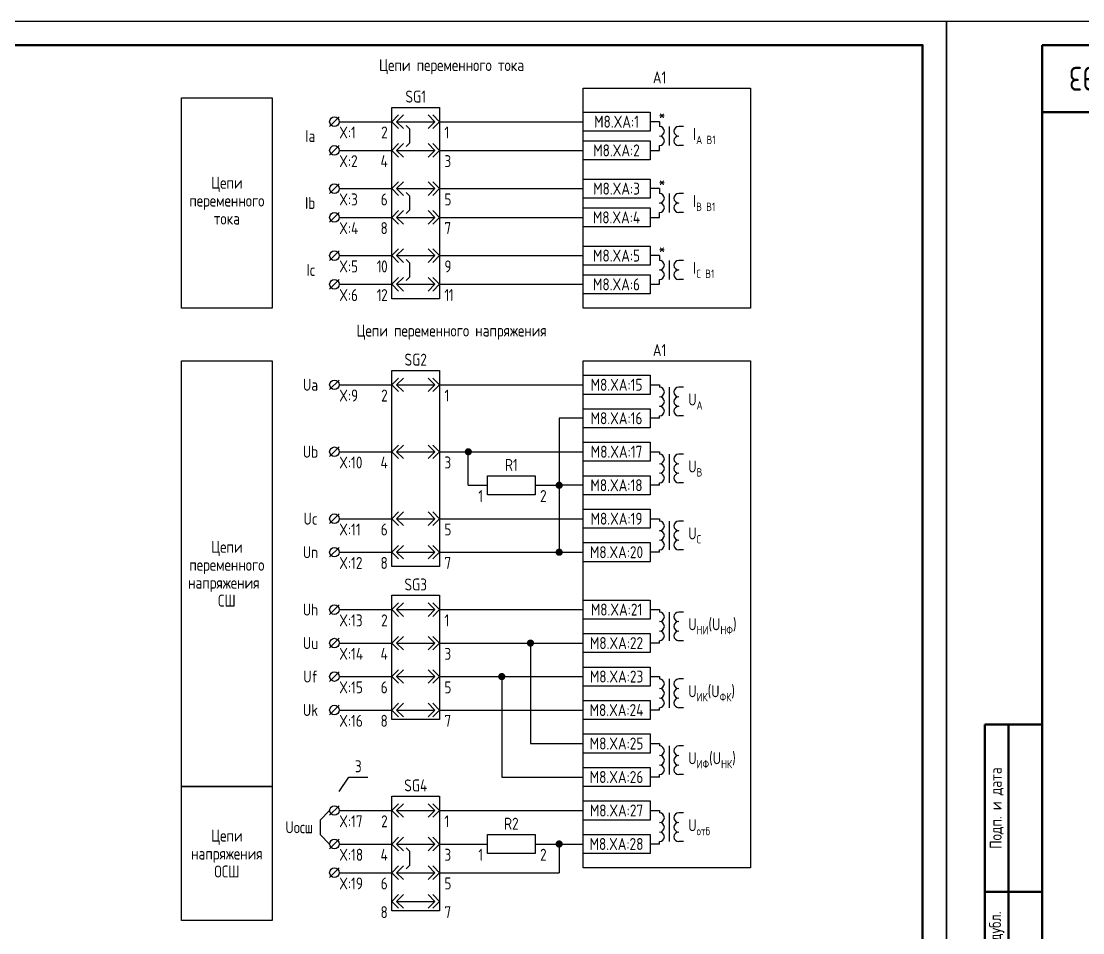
# Model space of a CAD drawing. Header units: millimetres. Extents: x -936 to 3453, y -90 to 618.
# Drawn here: x 226.5 to 448.5, y 106.4 to 297 of the extents above; entities that cross this region are included whole.
import ezdxf

# ---------------------------------------------------------------- set-up
doc = ezdxf.new("R2010")
doc.units = ezdxf.units.MM
doc.styles.add('Gost_type_A', font='GOST_0.TTF')

# ---------------------------------------------------------------- blocks, each defined once
blk = doc.blocks.new('Формат_А3')
blk.add_lwpolyline([(-420, 297), (0, 297), (0, 0), (-420, 0)], close=True)
at = {"lineweight": 50}
blk.add_lwpolyline([(-400, 292), (-5, 292), (-5, 5), (-400, 5)], close=True, dxfattribs=at)
blk = doc.blocks.new('Штамп угловой верхний')
at = {"lineweight": 50}
blk.add_lwpolyline([(0, 0), (70, 0), (70, -14), (0, -14)], close=True, dxfattribs=at)
blk = doc.blocks.new('Штамп левый нижний')
at = {"lineweight": 50}
for points in [[(-12, 145), (-7, 145), (-7, 110), (-12, 110)], [(-7, 145), (0, 145), (0, 110), (-7, 110)], [(-12, 110), (-7, 110), (-7, 85), (-12, 85)], [(-7, 110), (0, 110), (0, 85), (-7, 85)], [(-12, 85), (-7, 85), (-7, 60), (-12, 60)], [(-7, 85), (0, 85), (0, 60), (-7, 60)], [(-12, 60), (-7, 60), (-7, 25), (-12, 25)], [(-7, 60), (0, 60), (0, 25), (-7, 25)], [(-12, 25), (-7, 25), (-7, 0), (-12, 0)], [(-7, 25), (0, 25), (0, 0), (-7, 0)]]:
    blk.add_lwpolyline(points, close=True, dxfattribs=at)
at = {"char_height": 2.5, "attachment_point": 5, "rotation": 90, "style": 'Gost_type_A'}
for s, insert, width in [('Подп. и дата', (-9.5, 127.5), 35), ('Инв. № дубл.', (-9.5, 97.5), 25), ('Взам. инв. №', (-9.5, 72.5), 25), ('Подп. и дата', (-9.5, 42.5), 35), ('Инв. N подл.', (-9.5, 12.5), 25)]:
    blk.add_mtext(s, dxfattribs=dict(at, insert=insert, width=width))
blk = doc.blocks.new('БИ_разъем')
for p, q in [((0, 0), (1.41, 1.41)), ((0, 0), (1.41, 1.41)), ((0, 0), (1.41, -1.41)), ((0, 0), (1.41, -1.41)), ((1, 0), (2.41, 1.41)), ((1, 0), (2.41, -1.41)), ((1, 0), (9, 0)), ((9, 0), (7.59, 1.41)), ((9, 0), (7.59, -1.41)), ((10, 0), (8.59, 1.41)), ((10, 0), (8.59, 1.41)), ((10, 0), (8.59, -1.41)), ((10, 0), (8.59, -1.41))]:
    blk.add_line(p, q)
blk = doc.blocks.new('БИ_перемычка')
for p, q in [((2.97, -0.79), (3.67, -1.5)), ((3.67, -1.5), (3.67, -4.5)), ((2.97, -5.21), (3.67, -4.5))]:
    blk.add_line(p, q)
blk = doc.blocks.new('POINT')
at = {"const_width": 0.75}
blk.add_lwpolyline([(-0.375, 0, 1), (0.375, 0, 1)], format="xyb", close=True, dxfattribs=at)

msp = doc.modelspace()

# ---------------------------------------------------------------- linework, layer by layer
for p, q in [((293, 277), (291, 275)), ((293, 276), (304, 276)), ((314, 276), (344, 276)), ((360, 276), (358, 276)), ((293, 271), (291, 269)), ((304, 270), (305.41, 271.41)), ((304, 270), (305.41, 271.41)), ((305, 270), (306.41, 271.41)), ((313, 270), (311.59, 271.41)), ((314, 270), (312.59, 271.41)), ((314, 270), (312.59, 271.41)), ((293, 270), (303.83, 270)), ((304, 270), (305.41, 268.59)), ((304, 270), (305.41, 268.59)), ((305, 270), (306.41, 268.59)), ((305, 270), (313, 270)), ((313, 270), (311.59, 268.59)), ((314, 270), (312.59, 268.59)), ((314, 270), (312.59, 268.59)), ((314, 270), (344, 270)), ((358, 270), (360, 270)), ((293, 263), (291, 261)), ((293, 262), (303.83, 262)), ((314, 262), (344, 262)), ((360, 262), (358, 262)), ((293, 257), (291, 255)), ((293, 256), (303.83, 256)), ((314, 256), (344, 256)), ((358, 256), (360, 256)), ((293, 249), (291, 247)), ((293, 248), (304, 248)), ((314, 248), (344, 248)), ((360, 248), (358, 248)), ((293, 243), (291, 241)), ((293, 242), (303.83, 242)), ((304, 242), (305.41, 243.41)), ((304, 242), (305.41, 243.41)), ((304, 242), (305.41, 240.59)), ((304, 242), (305.41, 240.59)), ((305, 242), (306.41, 243.41)), ((305, 242), (306.41, 240.59)), ((305, 242), (313, 242)), ((313, 242), (311.59, 243.41)), ((313, 242), (311.59, 240.59)), ((314, 242), (312.59, 243.41)), ((314, 242), (312.59, 243.41)), ((314, 242), (312.59, 240.59)), ((314, 242), (312.59, 240.59)), ((314, 242), (344, 242)), ((358, 242), (360, 242)), ((293, 222), (291, 220)), ((293, 221), (304, 221)), ((314, 221), (344, 221)), ((344, 214), (339, 214)), ((339, 214), (339, 186)), ((293, 208), (291, 206)), ((293, 207), (304, 207)), ((314, 207), (344, 207)), ((320, 200), (320, 207)), ((320, 200), (324, 200)), ((334, 200), (339, 200)), ((344, 200), (339, 200)), ((293, 194), (291, 192)), ((293, 193), (304, 193)), ((314, 193), (344, 193)), ((293, 187), (291, 185)), ((293, 186), (304, 186)), ((314, 186), (344, 186)), ((293, 175), (291, 173)), ((293, 174), (304, 174)), ((314, 174), (344, 174)), ((293, 168), (291, 166)), ((293, 167), (304, 167)), ((314, 167), (344, 167)), ((333, 167), (333, 146)), ((293, 161), (291, 159)), ((293, 160), (304, 160)), ((314, 160), (344, 160)), ((327, 160), (327, 139)), ((293, 154), (291, 152)), ((293, 153), (304, 153)), ((314, 153), (344, 153)), ((333, 146), (344, 146)), ((293, 136), (295, 139)), ((295, 139), (299, 139)), ((327, 139), (344, 139)), ((291, 132), (289, 130)), ((293, 133), (291, 131)), ((293, 132), (304, 132)), ((314, 132), (344, 132)), ((289, 130), (289, 127)), ((289, 127), (291, 125)), ((293, 126), (291, 124)), ((293, 125), (304, 125)), ((314, 125), (324, 125)), ((334, 125), (344, 125)), ((339, 125), (339, 119)), ((293, 120), (291, 118)), ((293, 119), (304, 119)), ((314, 119), (339, 119))]:
    msp.add_line(p, q)
at = {"ltscale": 4}
for p, q in [((360, 276), (360, 275)), ((360, 275.5), (360, 275)), ((362, 275), (362, 271)), ((362, 275), (362, 271)), ((365, 275), (364, 275)), ((365, 275), (364, 275)), ((360, 270), (360, 271)), ((365, 271), (364, 271)), ((365, 271), (364, 271)), ((360, 262), (360, 261)), ((360, 261.5), (360, 261)), ((362, 261), (362, 257)), ((362, 261), (362, 257)), ((365, 261), (364, 261)), ((365, 261), (364, 261)), ((360, 256), (360, 257)), ((365, 257), (364, 257)), ((365, 257), (364, 257)), ((360, 248), (360, 247)), ((360, 247.5), (360, 247)), ((362, 247), (362, 243)), ((362, 247), (362, 243)), ((365, 247), (364, 247)), ((365, 247), (364, 247)), ((360, 242), (360, 243)), ((365, 243), (364, 243)), ((365, 243), (364, 243)), ((358, 221), (360, 221)), ((360, 221), (360, 220.5)), ((360, 221), (360, 220.5)), ((362, 220.5), (362, 216.5)), ((365, 220.5), (364, 220.5)), ((362, 218.5), (362, 214.5)), ((360, 214), (358, 214)), ((360, 214), (360, 214.5)), ((365, 214.5), (364, 214.5)), ((358, 207), (360, 207)), ((360, 207), (360, 206.5)), ((360, 207), (360, 206.5)), ((362, 206.5), (362, 202.5)), ((365, 206.5), (364, 206.5)), ((362, 204.5), (362, 200.5)), ((360, 200), (358, 200)), ((360, 200), (360, 200.5)), ((365, 200.5), (364, 200.5)), ((358, 193), (360, 193)), ((360, 193), (360, 192.5)), ((360, 193), (360, 192.5)), ((362, 192.5), (362, 188.5)), ((365, 192.5), (364, 192.5)), ((362, 190.5), (362, 186.5)), ((360, 186), (360, 186.5)), ((365, 186.5), (364, 186.5)), ((360, 186), (358, 186)), ((358, 174), (360, 174)), ((360, 174), (360, 173.5)), ((360, 174), (360, 173.5)), ((362, 173.5), (362, 169.5)), ((365, 173.5), (364, 173.5)), ((362, 171.5), (362, 167.5)), ((360, 167), (358, 167)), ((360, 167), (360, 167.5)), ((365, 167.5), (364, 167.5)), ((358, 160), (360, 160)), ((360, 160), (360, 159.5)), ((360, 160), (360, 159.5)), ((362, 159.5), (362, 155.5)), ((365, 159.5), (364, 159.5)), ((362, 157.5), (362, 153.5)), ((360, 153), (360, 153.5)), ((365, 153.5), (364, 153.5)), ((360, 153), (358, 153)), ((358, 146), (360, 146)), ((360, 146), (360, 145.5)), ((360, 146), (360, 145.5)), ((362, 145.5), (362, 141.5)), ((365, 145.5), (364, 145.5)), ((362, 143.5), (362, 139.5)), ((360, 139), (358, 139)), ((360, 139), (360, 139.5)), ((365, 139.5), (364, 139.5)), ((358, 132), (360, 132)), ((360, 132), (360, 131.5)), ((360, 132), (360, 131.5)), ((362, 131.5), (362, 127.5)), ((365, 131.5), (364, 131.5)), ((362, 129.5), (362, 125.5)), ((360, 125), (358, 125)), ((360, 125), (360, 125.5)), ((365, 125.5), (364, 125.5))]:
    msp.add_line(p, q, dxfattribs=at)
for points in [[(344, 283), (379, 283), (379, 237), (344, 237)], [(279, 237), (260, 237), (260, 281), (279, 281)], [(304, 279), (314, 279), (314, 239), (304, 239)], [(344, 278), (358, 278), (358, 274), (344, 274)], [(344, 272), (358, 272), (358, 268), (344, 268)], [(344, 264), (358, 264), (358, 260), (344, 260)], [(344, 258), (358, 258), (358, 254), (344, 254)], [(344, 250), (358, 250), (358, 246), (344, 246)], [(344, 244), (358, 244), (358, 240), (344, 240)], [(279, 137), (260, 137), (260, 226), (279, 226)], [(344, 226), (379, 226), (379, 120), (344, 120)], [(304, 224), (314, 224), (314, 183), (304, 183)], [(344, 223), (358, 223), (358, 219), (344, 219)], [(344, 216), (358, 216), (358, 212), (344, 212)], [(344, 209), (358, 209), (358, 205), (344, 205)], [(324, 202), (334, 202), (334, 198), (324, 198)], [(344, 202), (358, 202), (358, 198), (344, 198)], [(344, 195), (358, 195), (358, 191), (344, 191)], [(344, 188), (358, 188), (358, 184), (344, 184)], [(304, 177), (314, 177), (314, 151), (304, 151)], [(344, 176), (358, 176), (358, 172), (344, 172)], [(344, 169), (358, 169), (358, 165), (344, 165)], [(344, 162), (358, 162), (358, 158), (344, 158)], [(344, 155), (358, 155), (358, 151), (344, 151)], [(344, 148), (358, 148), (358, 144), (344, 144)], [(344, 141), (358, 141), (358, 137), (344, 137)], [(279, 109), (260, 109), (260, 137), (279, 137)], [(304, 135), (314, 135), (314, 111), (304, 111)], [(344, 134), (358, 134), (358, 130), (344, 130)], [(324, 127), (334, 127), (334, 123), (324, 123)], [(344, 127), (358, 127), (358, 123), (344, 123)]]:
    msp.add_lwpolyline(points, close=True)
for centre in [(292, 276), (292, 270), (292, 262), (292, 256), (292, 248), (292, 242), (292, 221), (292, 207), (292, 193), (292, 186), (292, 174), (292, 167), (292, 160), (292, 153), (292, 132), (292, 125), (292, 119)]:
    msp.add_circle(centre, 1)
for centre, start, end in [((360, 274), 270, 90), ((360, 274), 270, 90), ((364, 274), 90, 270), ((364, 274), 90, 270), ((360, 272), 270, 90), ((360, 272), 270, 90), ((364, 272), 90, 270), ((364, 272), 90, 270), ((360, 260), 270, 90), ((360, 260), 270, 90), ((364, 260), 90, 270), ((364, 260), 90, 270), ((364, 258), 90, 270), ((364, 258), 90, 270), ((360, 246), 270, 90), ((360, 246), 270, 90), ((364, 246), 90, 270), ((364, 246), 90, 270), ((360, 244), 270, 90), ((360, 244), 270, 90), ((364, 244), 90, 270), ((364, 244), 90, 270), ((360, 219.5), 270, 90), ((364, 219.5), 90, 270), ((364, 219.5), 90, 270), ((360, 217.5), 270, 90), ((364, 217.5), 90, 270), ((364, 217.5), 90, 270), ((360, 215.5), 270, 90), ((364, 215.5), 90, 270), ((360, 205.5), 270, 90), ((364, 205.5), 90, 270), ((364, 205.5), 90, 270), ((360, 203.5), 270, 90), ((364, 203.5), 90, 270), ((364, 203.5), 90, 270), ((360, 201.5), 270, 90), ((364, 201.5), 90, 270), ((360, 191.5), 270, 90), ((364, 191.5), 90, 270), ((364, 191.5), 90, 270), ((360, 189.5), 270, 90), ((364, 189.5), 90, 270), ((364, 189.5), 90, 270), ((360, 187.5), 270, 90), ((364, 187.5), 90, 270), ((360, 172.5), 270, 90), ((364, 172.5), 90, 270), ((364, 172.5), 90, 270), ((360, 170.5), 270, 90), ((364, 170.5), 90, 270), ((364, 170.5), 90, 270), ((360, 168.5), 270, 90), ((364, 168.5), 90, 270), ((360, 158.5), 270, 90), ((364, 158.5), 90, 270), ((364, 158.5), 90, 270), ((360, 156.5), 270, 90), ((360, 154.5), 270, 90), ((364, 156.5), 90, 270), ((364, 156.5), 90, 270), ((364, 154.5), 90, 270), ((360, 144.5), 270, 90), ((364, 144.5), 90, 270), ((364, 144.5), 90, 270), ((360, 142.5), 270, 90), ((364, 142.5), 90, 270), ((364, 142.5), 90, 270), ((360, 140.5), 270, 90), ((364, 140.5), 90, 270), ((360, 130.5), 270, 90), ((364, 130.5), 90, 270), ((364, 130.5), 90, 270), ((360, 128.5), 270, 90), ((364, 128.5), 90, 270), ((364, 128.5), 90, 270), ((360, 126.5), 270, 90), ((364, 126.5), 90, 270)]:
    msp.add_arc(centre, 1, start, end, dxfattribs=at)
msp.add_arc((360, 258), 1, 270, 90)
msp.add_arc((360, 258), 1, 270, 90)

# ---------------------------------------------------------------- block references
for name, p in [('Формат_А3', (420, 0)), ('Формат_А3', (840, 0)), ('Штамп угловой верхний', (440, 292)), ('БИ_разъем', (304, 276)), ('БИ_перемычка', (304, 276)), ('БИ_разъем', (304, 262)), ('БИ_перемычка', (304, 262)), ('БИ_разъем', (304, 256)), ('БИ_разъем', (304, 248)), ('БИ_перемычка', (304, 248)), ('БИ_разъем', (304, 221)), ('БИ_разъем', (304, 207)), ('POINT', (320, 207)), ('POINT', (339, 200)), ('БИ_разъем', (304, 193)), ('БИ_разъем', (304, 186)), ('POINT', (339, 186)), ('БИ_разъем', (304, 174)), ('БИ_разъем', (304, 167)), ('POINT', (333, 167)), ('БИ_разъем', (304, 160)), ('POINT', (327, 160)), ('БИ_разъем', (304, 153)), ('Штамп левый нижний', (440, 5)), ('БИ_разъем', (304, 132)), ('БИ_разъем', (304, 125)), ('POINT', (339, 125)), ('БИ_перемычка', (304, 125)), ('БИ_разъем', (304, 119)), ('БИ_разъем', (304, 113))]:
    msp.add_blockref(name, p)

# ---------------------------------------------------------------- texts
at = {"char_height": 2.5, "line_spacing_factor": 0.9, "style": 'Gost_type_A'}
for s, insert, width, attachment_point in [('Цепи переменного тока', (316.5, 287.5), 197, 5), ('A1', (360, 284), 32, 8), ('SG1', (309, 280), 10, 8), ('Ia', (288, 273), 6, 6), ('X:1', (293, 275), 10, 1), ('{\\T0.9;2}', (303, 275), 5, 3), ('{\\T0.9;1}', (315, 275), 5, 1), ('X:2', (293, 269), 10, 1), ('{\\T0.9;4}', (303, 269), 5, 3), ('{\\T0.9;3}', (315, 269), 5, 1), ('Цепи переменного тока', (269.5, 259.5), 19, 5), ('Ib', (288, 259), 6, 6), ('X:3', (293, 261), 10, 1), ('{\\T0.9;6}', (303, 261), 5, 3), ('{\\T0.9;5}', (315, 261), 5, 1), ('X:4', (293, 255), 10, 1), ('{\\T0.9;8}', (303, 255), 5, 3), ('{\\T0.9;7}', (315, 255), 5, 1), ('X:5', (293, 247), 10, 1), ('{\\T0.9;10}', (303, 247), 5, 3), ('{\\T0.9;9}', (315, 247), 5, 1), ('Ic', (288, 245), 6, 6), ('X:6', (293, 241), 10, 1), ('{\\T0.9;12}', (303, 241), 5, 3), ('{\\T0.9;11}', (315, 241), 5, 1), ('Цепи переменного напряжения', (316.5, 232), 197, 5), ('A1', (360, 227), 32, 8), ('SG2', (309, 225), 10, 8), ('Ua', (287, 221), 6, 5), ('X:9', (293, 220), 10, 1), ('{\\T0.9;2}', (303, 220), 5, 3), ('{\\T0.9;1}', (315, 220), 5, 1), ('Ub', (287, 207), 6, 5), ('X:10', (293, 206), 10, 1), ('{\\T0.9;4}', (303, 206), 5, 3), ('{\\T0.9;3}', (315, 206), 5, 1), ('R1', (329, 203), 10, 8), ('{\\T0.9;1}', (323, 199), 5, 3), ('{\\T0.9;2}', (335, 199), 5, 1), ('Uc', (287, 193), 6, 5), ('X:11', (293, 192), 10, 1), ('{\\T0.9;6}', (303, 192), 5, 3), ('{\\T0.9;5}', (315, 192), 5, 1), ('Цепи переменного напряжения  СШ', (269.5, 181.5), 19, 5), ('Un', (287, 186), 6, 5), ('X:12', (293, 185), 10, 1), ('{\\T0.9;8}', (303, 185), 5, 3), ('{\\T0.9;7}', (315, 185), 5, 1), ('SG3', (309, 178), 10, 8), ('Uh', (287, 174), 6, 5), ('X:13', (293, 173), 8, 1), ('{\\T0.9;2}', (303, 173), 5, 3), ('{\\T0.9;1}', (315, 173), 5, 1), ('Uu', (287, 167), 6, 5), ('X:14', (293, 166), 8, 1), ('{\\T0.9;4}', (303, 166), 5, 3), ('{\\T0.9;3}', (315, 166), 5, 1), ('Uf', (287, 160), 6, 5), ('X:15', (293, 159), 8, 1), ('{\\T0.9;6}', (303, 159), 5, 3), ('{\\T0.9;5}', (315, 159), 5, 1), ('Uk', (287, 153), 6, 5), ('X:16', (293, 152), 8, 1), ('{\\T0.9;8}', (303, 152), 5, 3), ('{\\T0.9;7}', (315, 152), 5, 1), ('3', (297, 140), 4, 8), ('SG4', (309, 136), 10, 8), ('X:17', (293, 131), 8, 1), ('{\\T0.9;2}', (303, 131), 5, 3), ('{\\T0.9;1}', (315, 131), 5, 1), ('\\A1; Uосш', (284, 128.5), 10, 5), ('R2', (329, 128), 10, 8), ('Цепи напряжения ОСШ', (269.5, 123), 19, 5), ('X:18', (293, 124), 8, 1), ('{\\T0.9;4}', (303, 124), 5, 3), ('{\\T0.9;3}', (315, 124), 5, 1), ('{\\T0.9;1}', (323, 124), 5, 3), ('{\\T0.9;2}', (335, 124), 5, 1), ('X:19', (293, 118), 8, 1), ('{\\T0.9;6}', (303, 118), 5, 3), ('{\\T0.9;5}', (315, 118), 5, 1), ('{\\T0.9;8}', (303, 112), 5, 3), ('{\\T0.9;7}', (315, 112), 5, 1)]:
    msp.add_mtext(s, dxfattribs=dict(at, insert=insert, width=width, attachment_point=attachment_point))
at = {"insert": (475, 285), "char_height": 5, "width": 70, "attachment_point": 5, "rotation": 180, "style": 'Gost_type_A'}
msp.add_mtext('ЮТКБ.656463.300-007Э3', dxfattribs=at)
at = {"char_height": 2.5, "style": 'Gost_type_A'}
for s, insert, width, attachment_point in [('*', (360.5, 277.5), 3, 5), ('M8.XA:1', (351, 276), 14, 5), ('\\A1;I{\\H0.7x;\\S^ A B1;}', (367, 273), 8, 4), ('M8.XA:2', (350.99, 270), 14.018, 5), ('M8.XA:3', (351, 262), 14, 5), ('*', (360.5, 263.5), 3, 5), ('\\A1;I{\\H0.7x;\\S^ B B1;}', (367, 259), 8, 4), ('M8.XA:4', (350.99, 255.99), 14.018, 5), ('M8.XA:5', (351, 248), 14, 5), ('*', (360.5, 249.5), 3, 5), ('\\A1;I{\\H0.7x;\\S^ C B1;}', (367, 245), 8, 4), ('M8.XA:6', (350.99, 241.99), 14.018, 5), ('M8.XA:15', (351, 221), 14, 5), ('\\A1;U{\\H0.7x;\\S^ A;}', (366, 217.5), 12, 4), ('M8.XA:16', (350.99, 214), 14.018, 5), ('M8.XA:17', (351, 207), 14, 5), ('\\A1;U{\\H0.7x;\\S^ B;}', (366, 203.5), 12, 4), ('M8.XA:18', (350.99, 200), 14.018, 5), ('M8.XA:19', (351, 193), 14, 5), ('\\A1;U{\\H0.7x;\\S^ С;}', (366, 189.5), 12, 4), ('M8.XA:20', (350.99, 186), 14.018, 5), ('M8.XA:21', (351, 174), 14, 5), ('\\A1;U{\\H0.7x;\\S^ НИ;\\H1.42857x;(U\\H0.7x;\\S^ НФ;\\H1.42857x;)}', (366, 170.5), 12, 4), ('M8.XA:22', (350.99, 167), 14.018, 5), ('M8.XA:23', (351, 160), 14, 5), ('\\A1;U{\\H0.7x;\\S^ ИК;\\H1.42857x;(U\\H0.7x;\\S^ ФК;\\H1.42857x;)}', (366, 156.5), 12, 4), ('M8.XA:24', (350.99, 153), 14.018, 5), ('M8.XA:25', (351, 146), 14, 5), ('\\A1;U{\\H0.7x;\\S^ ИФ;}(U{\\H0.7x;\\S^ НК;})', (366, 142.5), 12, 4), ('M8.XA:26', (350.99, 139), 14.018, 5), ('M8.XA:27', (350.99, 132), 14.018, 5), ('\\A1;U{\\H0.7x;\\C6;\\S^ отб;}', (366, 128.5), 12, 4), ('M8.XA:28', (350.99, 125), 14.018, 5)]:
    msp.add_mtext(s, dxfattribs=dict(at, insert=insert, width=width, attachment_point=attachment_point))

doc.saveas('drawing.dxf')
